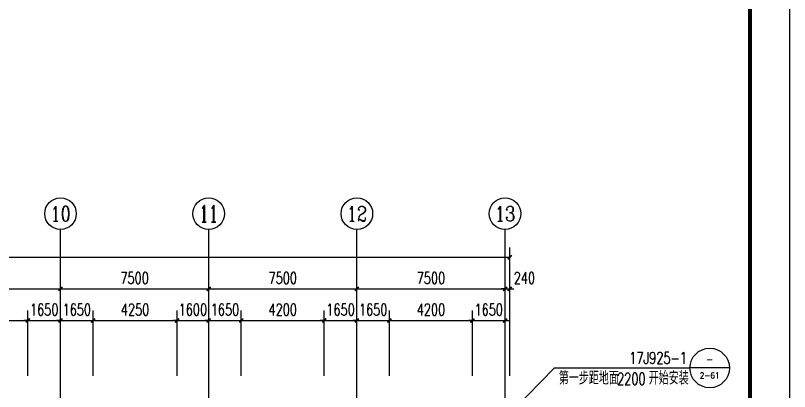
# Model space of a CAD drawing. Extents: x 14095202 to 14511487, y -1430609 to -90420.
# Drawn here: x 14467308 to 14506487, y -421109 to -402097 of the extents above; entities that cross this region are included whole.
import ezdxf
from ezdxf.enums import TextEntityAlignment as Align

# ---------------------------------------------------------------- set-up
doc = ezdxf.new("R2010")
doc.units = 0
doc.header["$LTSCALE"] = 1000
doc.header["$MEASUREMENT"] = 0
doc.linetypes.add('DOTE', pattern=[2.42, 2, -0.2, 0.02, -0.2])
for name, color, linetype in [('AXIS', 3, 'Continuous'), ('AXIS_TEXT', 7, 'Continuous'), ('DIM_LEAD', 3, 'Continuous'), ('DOTE', 1, 'DOTE'), ('PUB_DIM', 3, 'Continuous'), ('PUB_TEXT', 7, 'Continuous'), ('TK', 4, 'Continuous')]:
    doc.layers.add(name, color=color, linetype=linetype)
doc.styles.add('_TCH_AXIS', font='COMPLEX', dxfattribs={"bigfont": 'GBCBIG'})
doc.styles.add('_TCH_DIM', font='SIMPLEX', dxfattribs={"bigfont": 'GBCBIG'})
doc.styles.add('_TCH_DIM_T3', font='SIMPLEX', dxfattribs={"width": 0.705882, "bigfont": 'GBCBIG'})
doc.styles.add('COMPLEX', font='COMPLEX')
doc.dimstyles.new('_TCH_ARCH&&200', dxfattribs={"dimtxt": 595, "dimasz": 200, "dimexe": 500, "dimexo": 600, "dimgap": 252.5, "dimtad": 1, "dimdec": 0, "dimzin": 0, "dimdsep": 46, "dimtxsty": '_TCH_DIM_T3', "dimblk": 'ARCHTICK', "dimcen": 0.09, "dimclrt": 7, "dimazin": 2, "dimtfac": 1, "dimtdec": 0, "dimtix": 1, "dimtmove": 2, "dimatfit": 3, "dimfxl": 0, "dimtolj": 1, "dimtzin": 0, "dimarcsym": 0})

# ---------------------------------------------------------------- blocks, each defined once
blk = doc.blocks.new('GeYuanFrame_13285048', base_point=(20.09, 4.53))
at = {"layer": 'TK'}
blk.add_lwpolyline([(20.09, 4.53), (20.09, 598.53), (1071.09, 598.53), (1071.09, 4.53)], close=True, dxfattribs=at)
at = {"layer": 'TK', "const_width": 1}
blk.add_lwpolyline([(45.09, 588.53), (1061.09, 588.53), (1061.09, 14.53), (45.09, 14.53)], close=True, dxfattribs=at)
blk = doc.blocks.new('_AXISO')
blk.add_circle((0, 0), 0.5)
at = {"layer": 'AXIS_TEXT', "style": 'COMPLEX', "width": 1.041667}
blk.add_attdef('A', text='', height=0.56, dxfattribs=at).set_placement((-0.25, -0.28), (0.25, -0.28), align=Align.FIT)
blk = doc.blocks.new('_ArchTick')
at = {"color": 0, "linetype": 'ByBlock', "const_width": 0.4}
blk.add_lwpolyline([(-0.5, -0.5), (0.5, 0.5)], dxfattribs=at)
blk = doc.blocks.new('*D454')
at = {"layer": 'AXIS', "color": 0, "lineweight": -2}
for p, q in [((14401847, -420320), (14401847, -413820)), ((14492327, -420320), (14492327, -413820)), ((14401847, -414320), (14492327, -414320))]:
    blk.add_line(p, q, dxfattribs=at)
at = {"layer": 'Defpoints', "color": 0}
for p in [(14492327, -414320), (14401847, -420920), (14492327, -420920)]:
    blk.add_point(p, dxfattribs=at)
at = {"layer": 'AXIS', "color": 0, "lineweight": -2, "xscale": 200, "yscale": 200, "zscale": 200, "rotation": 180}
blk.add_blockref('_ArchTick', (14401847, -414320), dxfattribs=at)
at = {"layer": 'AXIS', "color": 0, "lineweight": -2, "xscale": 200, "yscale": 200, "zscale": 200}
blk.add_blockref('_ArchTick', (14492327, -414320), dxfattribs=at)
at = {"layer": 'AXIS', "color": 7, "insert": (14447087, -413770), "char_height": 595, "attachment_point": 5, "style": '_TCH_DIM_T3'}
blk.add_mtext('\\A1;90480', dxfattribs=at)
blk = doc.blocks.new('*D464')
at = {"layer": 'AXIS', "color": 0, "lineweight": -2}
for p, q in [((14462087, -420320), (14462087, -415420)), ((14469587, -420320), (14469587, -415420)), ((14462087, -415920), (14469587, -415920))]:
    blk.add_line(p, q, dxfattribs=at)
at = {"layer": 'Defpoints', "color": 0}
for p in [(14469587, -415920), (14462087, -420920), (14469587, -420920)]:
    blk.add_point(p, dxfattribs=at)
at = {"layer": 'AXIS', "color": 0, "lineweight": -2, "xscale": 200, "yscale": 200, "zscale": 200, "rotation": 180}
blk.add_blockref('_ArchTick', (14462087, -415920), dxfattribs=at)
at = {"layer": 'AXIS', "color": 0, "lineweight": -2, "xscale": 200, "yscale": 200, "zscale": 200}
blk.add_blockref('_ArchTick', (14469587, -415920), dxfattribs=at)
at = {"layer": 'AXIS', "color": 7, "insert": (14465837, -415370), "char_height": 595, "attachment_point": 5, "style": '_TCH_DIM_T3'}
blk.add_mtext('\\A1;7500', dxfattribs=at)
blk = doc.blocks.new('*D465')
at = {"layer": 'AXIS', "color": 0, "lineweight": -2}
for p, q in [((14469587, -420320), (14469587, -415420)), ((14477087, -420320), (14477087, -415420)), ((14469587, -415920), (14477087, -415920))]:
    blk.add_line(p, q, dxfattribs=at)
at = {"layer": 'Defpoints', "color": 0}
for p in [(14477087, -415920), (14469587, -420920), (14477087, -420920)]:
    blk.add_point(p, dxfattribs=at)
at = {"layer": 'AXIS', "color": 0, "lineweight": -2, "xscale": 200, "yscale": 200, "zscale": 200, "rotation": 180}
blk.add_blockref('_ArchTick', (14469587, -415920), dxfattribs=at)
at = {"layer": 'AXIS', "color": 0, "lineweight": -2, "xscale": 200, "yscale": 200, "zscale": 200}
blk.add_blockref('_ArchTick', (14477087, -415920), dxfattribs=at)
at = {"layer": 'AXIS', "color": 7, "insert": (14473337, -415370), "char_height": 595, "attachment_point": 5, "style": '_TCH_DIM_T3'}
blk.add_mtext('\\A1;7500', dxfattribs=at)
blk = doc.blocks.new('*D466')
at = {"layer": 'AXIS', "color": 0, "lineweight": -2}
for p, q in [((14477087, -420320), (14477087, -415420)), ((14484587, -420320), (14484587, -415420)), ((14477087, -415920), (14484587, -415920))]:
    blk.add_line(p, q, dxfattribs=at)
at = {"layer": 'Defpoints', "color": 0}
for p in [(14484587, -415920), (14477087, -420920), (14484587, -420920)]:
    blk.add_point(p, dxfattribs=at)
at = {"layer": 'AXIS', "color": 0, "lineweight": -2, "xscale": 200, "yscale": 200, "zscale": 200, "rotation": 180}
blk.add_blockref('_ArchTick', (14477087, -415920), dxfattribs=at)
at = {"layer": 'AXIS', "color": 0, "lineweight": -2, "xscale": 200, "yscale": 200, "zscale": 200}
blk.add_blockref('_ArchTick', (14484587, -415920), dxfattribs=at)
at = {"layer": 'AXIS', "color": 7, "insert": (14480837, -415370), "char_height": 595, "attachment_point": 5, "style": '_TCH_DIM_T3'}
blk.add_mtext('\\A1;7500', dxfattribs=at)
blk = doc.blocks.new('*D467')
at = {"layer": 'AXIS', "color": 0, "lineweight": -2}
for p, q in [((14484587, -420320), (14484587, -415420)), ((14492087, -420320), (14492087, -415420)), ((14484587, -415920), (14492087, -415920))]:
    blk.add_line(p, q, dxfattribs=at)
at = {"layer": 'Defpoints', "color": 0}
for p in [(14492087, -415920), (14484587, -420920), (14492087, -420920)]:
    blk.add_point(p, dxfattribs=at)
at = {"layer": 'AXIS', "color": 0, "lineweight": -2, "xscale": 200, "yscale": 200, "zscale": 200, "rotation": 180}
blk.add_blockref('_ArchTick', (14484587, -415920), dxfattribs=at)
at = {"layer": 'AXIS', "color": 0, "lineweight": -2, "xscale": 200, "yscale": 200, "zscale": 200}
blk.add_blockref('_ArchTick', (14492087, -415920), dxfattribs=at)
at = {"layer": 'AXIS', "color": 7, "insert": (14488337, -415370), "char_height": 595, "attachment_point": 5, "style": '_TCH_DIM_T3'}
blk.add_mtext('\\A1;7500', dxfattribs=at)
blk = doc.blocks.new('*D468')
at = {"layer": 'AXIS', "color": 0, "lineweight": -2}
for p, q in [((14492087, -420320), (14492087, -415420)), ((14492327, -420320), (14492327, -415420)), ((14492087, -415920), (14491887, -415920)), ((14492087, -415920), (14492327, -415920)), ((14492327, -415920), (14492527, -415920))]:
    blk.add_line(p, q, dxfattribs=at)
at = {"layer": 'Defpoints', "color": 0}
for p in [(14492327, -415920), (14492087, -420920), (14492327, -420920)]:
    blk.add_point(p, dxfattribs=at)
at = {"layer": 'AXIS', "color": 0, "lineweight": -2, "xscale": 200, "yscale": 200, "zscale": 200}
blk.add_blockref('_ArchTick', (14492087, -415920), dxfattribs=at)
at = {"layer": 'AXIS', "color": 0, "lineweight": -2, "xscale": 200, "yscale": 200, "zscale": 200, "rotation": 180}
blk.add_blockref('_ArchTick', (14492327, -415920), dxfattribs=at)
at = {"layer": 'AXIS', "color": 7, "insert": (14493067, -415370), "char_height": 595, "attachment_point": 5, "style": '_TCH_DIM_T3'}
blk.add_mtext('\\A1;240', dxfattribs=at)
blk = doc.blocks.new('*D494')
at = {"layer": 'Defpoints', "color": 0}
for p in [(14467937, -417520), (14463737, -420920), (14467937, -420920)]:
    blk.add_point(p, dxfattribs=at)
at = {"layer": 'PUB_DIM', "color": 0, "lineweight": -2}
for p, q in [((14463737, -420320), (14463737, -417020)), ((14467937, -420320), (14467937, -417020)), ((14463737, -417520), (14467937, -417520))]:
    blk.add_line(p, q, dxfattribs=at)
at = {"layer": 'PUB_DIM', "color": 0, "lineweight": -2, "xscale": 200, "yscale": 200, "zscale": 200, "rotation": 180}
blk.add_blockref('_ArchTick', (14463737, -417520), dxfattribs=at)
at = {"layer": 'PUB_DIM', "color": 0, "lineweight": -2, "xscale": 200, "yscale": 200, "zscale": 200}
blk.add_blockref('_ArchTick', (14467937, -417520), dxfattribs=at)
at = {"layer": 'PUB_DIM', "color": 7, "insert": (14465837, -416970), "char_height": 595, "attachment_point": 5, "style": '_TCH_DIM_T3'}
blk.add_mtext('\\A1;4200', dxfattribs=at)
blk = doc.blocks.new('*D495')
at = {"layer": 'Defpoints', "color": 0}
for p in [(14469587, -417520), (14467937, -420920), (14469587, -420920)]:
    blk.add_point(p, dxfattribs=at)
at = {"layer": 'PUB_DIM', "color": 0, "lineweight": -2}
for p, q in [((14467937, -420320), (14467937, -417020)), ((14469587, -420320), (14469587, -417020)), ((14467937, -417520), (14467737, -417520)), ((14467937, -417520), (14469587, -417520)), ((14469587, -417520), (14469787, -417520))]:
    blk.add_line(p, q, dxfattribs=at)
at = {"layer": 'PUB_DIM', "color": 0, "lineweight": -2, "xscale": 200, "yscale": 200, "zscale": 200}
blk.add_blockref('_ArchTick', (14467937, -417520), dxfattribs=at)
at = {"layer": 'PUB_DIM', "color": 0, "lineweight": -2, "xscale": 200, "yscale": 200, "zscale": 200, "rotation": 180}
blk.add_blockref('_ArchTick', (14469587, -417520), dxfattribs=at)
at = {"layer": 'PUB_DIM', "color": 7, "insert": (14468762, -416970), "char_height": 595, "attachment_point": 5, "style": '_TCH_DIM_T3'}
blk.add_mtext('\\A1;1650', dxfattribs=at)
blk = doc.blocks.new('*D496')
at = {"layer": 'Defpoints', "color": 0}
for p in [(14471237, -417520), (14469587, -420920), (14471237, -420920)]:
    blk.add_point(p, dxfattribs=at)
at = {"layer": 'PUB_DIM', "color": 0, "lineweight": -2}
for p, q in [((14469587, -420320), (14469587, -417020)), ((14471237, -420320), (14471237, -417020)), ((14469587, -417520), (14469387, -417520)), ((14469587, -417520), (14471237, -417520)), ((14471237, -417520), (14471437, -417520))]:
    blk.add_line(p, q, dxfattribs=at)
at = {"layer": 'PUB_DIM', "color": 0, "lineweight": -2, "xscale": 200, "yscale": 200, "zscale": 200}
blk.add_blockref('_ArchTick', (14469587, -417520), dxfattribs=at)
at = {"layer": 'PUB_DIM', "color": 0, "lineweight": -2, "xscale": 200, "yscale": 200, "zscale": 200, "rotation": 180}
blk.add_blockref('_ArchTick', (14471237, -417520), dxfattribs=at)
at = {"layer": 'PUB_DIM', "color": 7, "insert": (14470412, -416970), "char_height": 595, "attachment_point": 5, "style": '_TCH_DIM_T3'}
blk.add_mtext('\\A1;1650', dxfattribs=at)
blk = doc.blocks.new('*D497')
at = {"layer": 'Defpoints', "color": 0}
for p in [(14475487, -417520), (14471237, -420920), (14475487, -420920)]:
    blk.add_point(p, dxfattribs=at)
at = {"layer": 'PUB_DIM', "color": 0, "lineweight": -2}
for p, q in [((14471237, -420320), (14471237, -417020)), ((14475487, -420320), (14475487, -417020)), ((14471237, -417520), (14475487, -417520))]:
    blk.add_line(p, q, dxfattribs=at)
at = {"layer": 'PUB_DIM', "color": 0, "lineweight": -2, "xscale": 200, "yscale": 200, "zscale": 200, "rotation": 180}
blk.add_blockref('_ArchTick', (14471237, -417520), dxfattribs=at)
at = {"layer": 'PUB_DIM', "color": 0, "lineweight": -2, "xscale": 200, "yscale": 200, "zscale": 200}
blk.add_blockref('_ArchTick', (14475487, -417520), dxfattribs=at)
at = {"layer": 'PUB_DIM', "color": 7, "insert": (14473362, -416970), "char_height": 595, "attachment_point": 5, "style": '_TCH_DIM_T3'}
blk.add_mtext('\\A1;4250', dxfattribs=at)
blk = doc.blocks.new('*D498')
at = {"layer": 'Defpoints', "color": 0}
for p in [(14477087, -417520), (14475487, -420920), (14477087, -420920)]:
    blk.add_point(p, dxfattribs=at)
at = {"layer": 'PUB_DIM', "color": 0, "lineweight": -2}
for p, q in [((14475487, -420320), (14475487, -417020)), ((14477087, -420320), (14477087, -417020)), ((14475487, -417520), (14475287, -417520)), ((14475487, -417520), (14477087, -417520)), ((14477087, -417520), (14477287, -417520))]:
    blk.add_line(p, q, dxfattribs=at)
at = {"layer": 'PUB_DIM', "color": 0, "lineweight": -2, "xscale": 200, "yscale": 200, "zscale": 200}
blk.add_blockref('_ArchTick', (14475487, -417520), dxfattribs=at)
at = {"layer": 'PUB_DIM', "color": 0, "lineweight": -2, "xscale": 200, "yscale": 200, "zscale": 200, "rotation": 180}
blk.add_blockref('_ArchTick', (14477087, -417520), dxfattribs=at)
at = {"layer": 'PUB_DIM', "color": 7, "insert": (14476287, -416970), "char_height": 595, "attachment_point": 5, "style": '_TCH_DIM_T3'}
blk.add_mtext('\\A1;1600', dxfattribs=at)
blk = doc.blocks.new('*D499')
at = {"layer": 'Defpoints', "color": 0}
for p in [(14478737, -417520), (14477087, -420920), (14478737, -420920)]:
    blk.add_point(p, dxfattribs=at)
at = {"layer": 'PUB_DIM', "color": 0, "lineweight": -2}
for p, q in [((14477087, -420320), (14477087, -417020)), ((14478737, -420320), (14478737, -417020)), ((14477087, -417520), (14476887, -417520)), ((14477087, -417520), (14478737, -417520)), ((14478737, -417520), (14478937, -417520))]:
    blk.add_line(p, q, dxfattribs=at)
at = {"layer": 'PUB_DIM', "color": 0, "lineweight": -2, "xscale": 200, "yscale": 200, "zscale": 200}
blk.add_blockref('_ArchTick', (14477087, -417520), dxfattribs=at)
at = {"layer": 'PUB_DIM', "color": 0, "lineweight": -2, "xscale": 200, "yscale": 200, "zscale": 200, "rotation": 180}
blk.add_blockref('_ArchTick', (14478737, -417520), dxfattribs=at)
at = {"layer": 'PUB_DIM', "color": 7, "insert": (14477912, -416970), "char_height": 595, "attachment_point": 5, "style": '_TCH_DIM_T3'}
blk.add_mtext('\\A1;1650', dxfattribs=at)
blk = doc.blocks.new('*D500')
at = {"layer": 'Defpoints', "color": 0}
for p in [(14482937, -417520), (14478737, -420920), (14482937, -420920)]:
    blk.add_point(p, dxfattribs=at)
at = {"layer": 'PUB_DIM', "color": 0, "lineweight": -2}
for p, q in [((14478737, -420320), (14478737, -417020)), ((14482937, -420320), (14482937, -417020)), ((14478737, -417520), (14482937, -417520))]:
    blk.add_line(p, q, dxfattribs=at)
at = {"layer": 'PUB_DIM', "color": 0, "lineweight": -2, "xscale": 200, "yscale": 200, "zscale": 200, "rotation": 180}
blk.add_blockref('_ArchTick', (14478737, -417520), dxfattribs=at)
at = {"layer": 'PUB_DIM', "color": 0, "lineweight": -2, "xscale": 200, "yscale": 200, "zscale": 200}
blk.add_blockref('_ArchTick', (14482937, -417520), dxfattribs=at)
at = {"layer": 'PUB_DIM', "color": 7, "insert": (14480837, -416970), "char_height": 595, "attachment_point": 5, "style": '_TCH_DIM_T3'}
blk.add_mtext('\\A1;4200', dxfattribs=at)
blk = doc.blocks.new('*D501')
at = {"layer": 'Defpoints', "color": 0}
for p in [(14484587, -417520), (14482937, -420920), (14484587, -420920)]:
    blk.add_point(p, dxfattribs=at)
at = {"layer": 'PUB_DIM', "color": 0, "lineweight": -2}
for p, q in [((14482937, -420320), (14482937, -417020)), ((14484587, -420320), (14484587, -417020)), ((14482937, -417520), (14482737, -417520)), ((14482937, -417520), (14484587, -417520)), ((14484587, -417520), (14484787, -417520))]:
    blk.add_line(p, q, dxfattribs=at)
at = {"layer": 'PUB_DIM', "color": 0, "lineweight": -2, "xscale": 200, "yscale": 200, "zscale": 200}
blk.add_blockref('_ArchTick', (14482937, -417520), dxfattribs=at)
at = {"layer": 'PUB_DIM', "color": 0, "lineweight": -2, "xscale": 200, "yscale": 200, "zscale": 200, "rotation": 180}
blk.add_blockref('_ArchTick', (14484587, -417520), dxfattribs=at)
at = {"layer": 'PUB_DIM', "color": 7, "insert": (14483762, -416970), "char_height": 595, "attachment_point": 5, "style": '_TCH_DIM_T3'}
blk.add_mtext('\\A1;1650', dxfattribs=at)
blk = doc.blocks.new('*D502')
at = {"layer": 'Defpoints', "color": 0}
for p in [(14486237, -417520), (14484587, -420920), (14486237, -420920)]:
    blk.add_point(p, dxfattribs=at)
at = {"layer": 'PUB_DIM', "color": 0, "lineweight": -2}
for p, q in [((14484587, -420320), (14484587, -417020)), ((14486237, -420320), (14486237, -417020)), ((14484587, -417520), (14484387, -417520)), ((14484587, -417520), (14486237, -417520)), ((14486237, -417520), (14486437, -417520))]:
    blk.add_line(p, q, dxfattribs=at)
at = {"layer": 'PUB_DIM', "color": 0, "lineweight": -2, "xscale": 200, "yscale": 200, "zscale": 200}
blk.add_blockref('_ArchTick', (14484587, -417520), dxfattribs=at)
at = {"layer": 'PUB_DIM', "color": 0, "lineweight": -2, "xscale": 200, "yscale": 200, "zscale": 200, "rotation": 180}
blk.add_blockref('_ArchTick', (14486237, -417520), dxfattribs=at)
at = {"layer": 'PUB_DIM', "color": 7, "insert": (14485412, -416970), "char_height": 595, "attachment_point": 5, "style": '_TCH_DIM_T3'}
blk.add_mtext('\\A1;1650', dxfattribs=at)
blk = doc.blocks.new('*D503')
at = {"layer": 'Defpoints', "color": 0}
for p in [(14490437, -417520), (14486237, -420920), (14490437, -420920)]:
    blk.add_point(p, dxfattribs=at)
at = {"layer": 'PUB_DIM', "color": 0, "lineweight": -2}
for p, q in [((14486237, -420320), (14486237, -417020)), ((14490437, -420320), (14490437, -417020)), ((14486237, -417520), (14490437, -417520))]:
    blk.add_line(p, q, dxfattribs=at)
at = {"layer": 'PUB_DIM', "color": 0, "lineweight": -2, "xscale": 200, "yscale": 200, "zscale": 200, "rotation": 180}
blk.add_blockref('_ArchTick', (14486237, -417520), dxfattribs=at)
at = {"layer": 'PUB_DIM', "color": 0, "lineweight": -2, "xscale": 200, "yscale": 200, "zscale": 200}
blk.add_blockref('_ArchTick', (14490437, -417520), dxfattribs=at)
at = {"layer": 'PUB_DIM', "color": 7, "insert": (14488337, -416970), "char_height": 595, "attachment_point": 5, "style": '_TCH_DIM_T3'}
blk.add_mtext('\\A1;4200', dxfattribs=at)
blk = doc.blocks.new('*D504')
at = {"layer": 'Defpoints', "color": 0}
for p in [(14492087, -417520), (14490437, -420920), (14492087, -420920)]:
    blk.add_point(p, dxfattribs=at)
at = {"layer": 'PUB_DIM', "color": 0, "lineweight": -2}
for p, q in [((14490437, -420320), (14490437, -417020)), ((14492087, -420320), (14492087, -417020)), ((14490437, -417520), (14490237, -417520)), ((14490437, -417520), (14492087, -417520)), ((14492087, -417520), (14492287, -417520))]:
    blk.add_line(p, q, dxfattribs=at)
at = {"layer": 'PUB_DIM', "color": 0, "lineweight": -2, "xscale": 200, "yscale": 200, "zscale": 200}
blk.add_blockref('_ArchTick', (14490437, -417520), dxfattribs=at)
at = {"layer": 'PUB_DIM', "color": 0, "lineweight": -2, "xscale": 200, "yscale": 200, "zscale": 200, "rotation": 180}
blk.add_blockref('_ArchTick', (14492087, -417520), dxfattribs=at)
at = {"layer": 'PUB_DIM', "color": 7, "insert": (14491262, -416970), "char_height": 595, "attachment_point": 5, "style": '_TCH_DIM_T3'}
blk.add_mtext('\\A1;1650', dxfattribs=at)

msp = doc.modelspace()

# ---------------------------------------------------------------- linework, layer by layer
at = {"layer": 'AXIS'}
for p, q in [((14469586.9, -420920.3), (14469586.9, -412920.3)), ((14477086.9, -420920.3), (14477086.9, -412920.3)), ((14484586.9, -420920.3), (14484586.9, -412920.3)), ((14492086.9, -420920.3), (14492086.9, -412920.3))]:
    msp.add_line(p, q, dxfattribs=at)
at = {"layer": 'DIM_LEAD'}
for p, q in [((14491958, -422601.7), (14494586.9, -419920.3)), ((14494586.9, -419920.3), (14501446.4, -419920.3)), ((14503446.4, -419920.3), (14501446.4, -419920.3))]:
    msp.add_line(p, q, dxfattribs=at)
msp.add_circle((14502446.4, -419920.3), 1000, dxfattribs=at)
at = {"layer": 'DOTE'}
for p, q in [((14469586.9, -552920.3), (14469586.9, -420920.3)), ((14477086.9, -552920.3), (14477086.9, -420920.3)), ((14484586.9, -552920.3), (14484586.9, -420920.3)), ((14492086.9, -552920.3), (14492086.9, -420920.3))]:
    msp.add_line(p, q, dxfattribs=at)

# ---------------------------------------------------------------- block references
at = {"xscale": 200, "yscale": 200, "zscale": 200, "rotation": 270}
msp.add_blockref('GeYuanFrame_13285048', (14387686.9, -387320.3), dxfattribs=at)
at = {"layer": 'AXIS'}
ref = msp.add_blockref('_AXISO', (14469586.9, -412120.3), dxfattribs=dict(at, xscale=1600, yscale=1600, zscale=1600))
ref.add_attrib('A', '10', dxfattribs={"layer": 'AXIS_TEXT', "ltscale": 0.5, "height": 750.73, "style": '_TCH_AXIS'}).set_placement((14469068.5, -412495.7), (14470105.2, -412495.7), align=Align.FIT)
ref = msp.add_blockref('_AXISO', (14477086.9, -412120.3), dxfattribs=dict(at, xscale=1600, yscale=1600, zscale=1600))
ref.add_attrib('A', '11', dxfattribs={"layer": 'AXIS_TEXT', "ltscale": 0.5, "height": 842.89, "style": '_TCH_AXIS'}).set_placement((14476605.2, -412541.8), (14477568.5, -412541.8), align=Align.FIT)
ref = msp.add_blockref('_AXISO', (14484586.9, -412120.3), dxfattribs=dict(at, xscale=1600, yscale=1600, zscale=1600))
ref.add_attrib('A', '12', dxfattribs={"layer": 'AXIS_TEXT', "ltscale": 0.5, "height": 750.73, "style": '_TCH_AXIS'}).set_placement((14484068.5, -412495.7), (14485105.2, -412495.7), align=Align.FIT)
ref = msp.add_blockref('_AXISO', (14492086.9, -412120.3), dxfattribs=dict(at, xscale=1600, yscale=1600, zscale=1600))
ref.add_attrib('A', '13', dxfattribs={"layer": 'AXIS_TEXT', "ltscale": 0.5, "height": 750.73, "style": '_TCH_AXIS'}).set_placement((14491568.5, -412495.7), (14492605.2, -412495.7), align=Align.FIT)

# ---------------------------------------------------------------- texts
at = {"layer": 'PUB_TEXT', "style": '_TCH_DIM', "width": 0.705882}
for s, p in [('17J925-1', (14498376.4, -419710.3)), ('2200', (14497759.8, -420763.3))]:
    msp.add_text(s, height=595, dxfattribs=at).set_placement(p)
at = {"layer": 'PUB_TEXT', "style": '_TCH_DIM', "width": 0.777778}
msp.add_text('-', height=522, dxfattribs=at).set_placement((14502272.4, -419735.3), (14502620.4, -419735.3), align=Align.FIT)
at = {"layer": 'PUB_TEXT', "style": '_TCH_DIM'}
for s, p in [('第一步距地面', (14494810.9, -420763.3)), ('开始安装', (14499359.8, -420763.3))]:
    msp.add_text(s, height=675.18, dxfattribs=at).set_placement(p)
msp.add_text('2-61', height=297.49, dxfattribs=at).set_placement((14501943.5, -420444.6), (14502949.3, -420444.6), align=Align.FIT)

# ---------------------------------------------------------------- dimensions: what is measured, and where the dimension line sits
at = {"layer": 'AXIS'}
for p1, p2, distance, text, picture, middle in [((14401846.9, -420920.3), (14492326.9, -420920.3), 6600, '90480', '*D454', (14447086.9, -413770.3)), ((14462086.9, -420920.3), (14469586.9, -420920.3), 5000, '7500', '*D464', (14465836.9, -415370.3)), ((14469586.9, -420920.3), (14477086.9, -420920.3), 5000, '7500', '*D465', (14473336.9, -415370.3)), ((14477086.9, -420920.3), (14484586.9, -420920.3), 5000, '7500', '*D466', (14480836.9, -415370.3)), ((14484586.9, -420920.3), (14492086.9, -420920.3), 5000, '7500', '*D467', (14488336.9, -415370.3))]:
    dim = msp.add_aligned_dim(p1=p1, p2=p2, distance=distance, text=text, dimstyle='_TCH_ARCH&&200', dxfattribs=at)
    dim.commit()
    dim.dimension.update_dxf_attribs({"geometry": picture, "text_midpoint": middle})
dim = msp.add_linear_dim(base=(14492326.9, -415920.3), p1=(14492086.9, -420920.3), p2=(14492326.9, -420920.3), angle=0, text='240', dimstyle='_TCH_ARCH&&200', dxfattribs=at)
dim.commit()
dim.dimension.update_dxf_attribs({"geometry": '*D468', "text_midpoint": (14493066.9, -415370.3), "dimtype": 161})
at = {"layer": 'PUB_DIM'}
for p1, p2, text, picture, middle in [((14463736.9, -420920.3), (14467936.9, -420920.3), '4200', '*D494', (14465836.9, -416970.3)), ((14467936.9, -420920.3), (14469586.9, -420920.3), '1650', '*D495', (14468761.9, -416970.3)), ((14469586.9, -420920.3), (14471236.9, -420920.3), '1650', '*D496', (14470411.9, -416970.3)), ((14471236.9, -420920.3), (14475486.9, -420920.3), '4250', '*D497', (14473361.9, -416970.3)), ((14475486.9, -420920.3), (14477086.9, -420920.3), '1600', '*D498', (14476286.9, -416970.3)), ((14477086.9, -420920.3), (14478736.9, -420920.3), '1650', '*D499', (14477911.9, -416970.3)), ((14478736.9, -420920.3), (14482936.9, -420920.3), '4200', '*D500', (14480836.9, -416970.3)), ((14482936.9, -420920.3), (14484586.9, -420920.3), '1650', '*D501', (14483761.9, -416970.3)), ((14484586.9, -420920.3), (14486236.9, -420920.3), '1650', '*D502', (14485411.9, -416970.3)), ((14486236.9, -420920.3), (14490436.9, -420920.3), '4200', '*D503', (14488336.9, -416970.3)), ((14490436.9, -420920.3), (14492086.9, -420920.3), '1650', '*D504', (14491261.9, -416970.3))]:
    dim = msp.add_aligned_dim(p1=p1, p2=p2, distance=3400, text=text, dimstyle='_TCH_ARCH&&200', dxfattribs=at)
    dim.commit()
    dim.dimension.update_dxf_attribs({"geometry": picture, "text_midpoint": middle})

doc.saveas('drawing.dxf')
